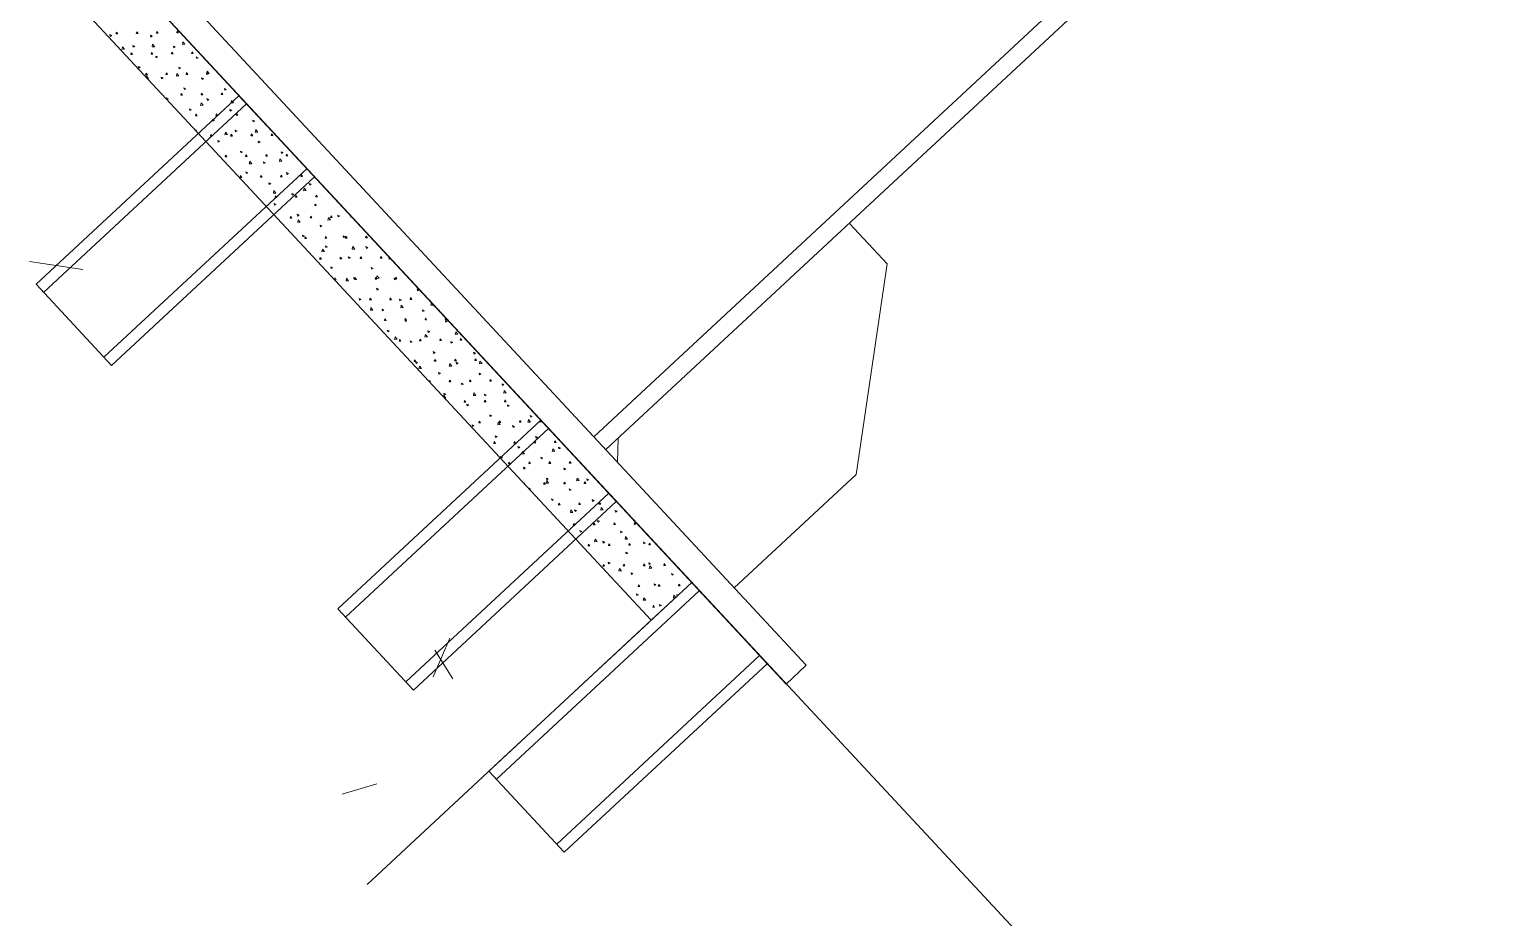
# Model space of a CAD drawing. Header units: metres. Extents: x 400488 to 400591, y 4543956 to 4544011.
# Drawn here: x 400497.495 to 400498.81, y 4543981.068 to 4543981.87 of the extents above; entities that cross this region are included whole.
import ezdxf

# ---------------------------------------------------------------- set-up
doc = ezdxf.new("R2010")
doc.units = ezdxf.units.M
doc.layers.add('Layer1', color=252, linetype='Continuous', lineweight=5)
doc.layers.add('Sev-uzun', color=100, linetype='Continuous', lineweight=5)

msp = doc.modelspace()

# ---------------------------------------------------------------- linework, layer by layer
at = {"layer": 'Layer1', "lineweight": 0}
for p, q in [((400518.3788, 4544000.4487), (400498.0043, 4543981.5017)), ((400518.3896, 4544000.437), (400498.0151, 4543981.4901))]:
    msp.add_line(p, q, dxfattribs=at)
at = {"layer": 'Sev-uzun', "color": 251, "ltscale": 5}
for p, q in [((400489.4381, 4543990.6767), (400500.1317, 4543979.1776)), ((400497.0042, 4543982.5772), (400498.1959, 4543981.2957)), ((400498.1776, 4543981.2786), (400496.9859, 4543982.5602)), ((400498.0925, 4543981.3702), (400497.071, 4543982.4686)), ((400497.0344, 4543982.4346), (400498.0559, 4543981.3361)), ((400497.0344, 4543982.4346), (400498.0559, 4543981.3361)), ((400497.5692, 4543981.8638), (400497.5674, 4543981.8646)), ((400497.5678, 4543981.863), (400497.5674, 4543981.8646)), ((400497.5692, 4543981.8638), (400497.5678, 4543981.863)), ((400497.5729, 4543981.8653), (400497.5733, 4543981.8668)), ((400497.5745, 4543981.8653), (400497.573, 4543981.8652)), ((400497.5745, 4543981.8653), (400497.5734, 4543981.8668)), ((400497.5912, 4543981.8655), (400497.5916, 4543981.8671)), ((400497.5928, 4543981.8655), (400497.5913, 4543981.8655)), ((400497.5928, 4543981.8655), (400497.5917, 4543981.8671)), ((400497.6057, 4543981.8631), (400497.604, 4543981.864)), ((400497.6044, 4543981.8624), (400497.604, 4543981.864)), ((400497.6057, 4543981.8632), (400497.6044, 4543981.8624)), ((400497.6056, 4543981.8535), (400497.606, 4543981.8559)), ((400497.6079, 4543981.8537), (400497.606, 4543981.8559)), ((400497.6095, 4543981.8658), (400497.6099, 4543981.8674)), ((400497.6111, 4543981.8658), (400497.6095, 4543981.8658)), ((400497.6111, 4543981.8658), (400497.6099, 4543981.8673)), ((400497.6278, 4543981.8661), (400497.6282, 4543981.8676)), ((400497.6293, 4543981.8661), (400497.6278, 4543981.8661)), ((400497.6293, 4543981.8661), (400497.6282, 4543981.8676)), ((400497.6329, 4543981.8557), (400497.6334, 4543981.8581)), ((400497.6352, 4543981.8559), (400497.6329, 4543981.8557)), ((400497.6352, 4543981.8559), (400497.6334, 4543981.8581)), ((400497.5782, 4543981.8513), (400497.5787, 4543981.8537)), ((400497.5805, 4543981.8515), (400497.5782, 4543981.8513)), ((400497.5805, 4543981.8515), (400497.5787, 4543981.8537)), ((400497.5863, 4543981.8467), (400497.5867, 4543981.8483)), ((400497.5879, 4543981.8467), (400497.5864, 4543981.8467)), ((400497.5879, 4543981.8467), (400497.5868, 4543981.8483)), ((400497.5898, 4543981.854), (400497.5881, 4543981.8549)), ((400497.5885, 4543981.8533), (400497.5881, 4543981.8549)), ((400497.5898, 4543981.8541), (400497.5885, 4543981.8533)), ((400497.6046, 4543981.847), (400497.605, 4543981.8486)), ((400497.6062, 4543981.847), (400497.6046, 4543981.847)), ((400497.6062, 4543981.847), (400497.605, 4543981.8485)), ((400497.6078, 4543981.8537), (400497.6056, 4543981.8535)), ((400497.6105, 4543981.8443), (400497.6088, 4543981.8451)), ((400497.6092, 4543981.8436), (400497.6088, 4543981.8451)), ((400497.6105, 4543981.8443), (400497.6092, 4543981.8436)), ((400497.6229, 4543981.8473), (400497.6233, 4543981.8488)), ((400497.6244, 4543981.8473), (400497.6229, 4543981.8473)), ((400497.6244, 4543981.8473), (400497.6233, 4543981.8488)), ((400497.6264, 4543981.8534), (400497.6247, 4543981.8542)), ((400497.6251, 4543981.8527), (400497.6247, 4543981.8542)), ((400497.6264, 4543981.8534), (400497.6251, 4543981.8527)), ((400497.6412, 4543981.8475), (400497.6416, 4543981.8491)), ((400497.6427, 4543981.8475), (400497.6412, 4543981.8475)), ((400497.6427, 4543981.8475), (400497.6416, 4543981.8491)), ((400497.6471, 4543981.8437), (400497.6454, 4543981.8445)), ((400497.6458, 4543981.843), (400497.6454, 4543981.8445)), ((400497.6471, 4543981.8437), (400497.6458, 4543981.843)), ((400497.5934, 4543981.8345), (400497.5929, 4543981.836)), ((400497.5947, 4543981.8352), (400497.593, 4543981.836)), ((400497.5947, 4543981.8352), (400497.5934, 4543981.8345)), ((400497.5997, 4543981.8282), (400497.6001, 4543981.8298)), ((400497.6013, 4543981.8282), (400497.6001, 4543981.8298)), ((400497.618, 4543981.8285), (400497.6184, 4543981.83)), ((400497.6195, 4543981.8285), (400497.6184, 4543981.83)), ((400497.6312, 4543981.8346), (400497.6295, 4543981.8354)), ((400497.6299, 4543981.8339), (400497.6295, 4543981.8354)), ((400497.6312, 4543981.8346), (400497.6299, 4543981.8339)), ((400497.6363, 4543981.8287), (400497.6367, 4543981.8303)), ((400497.6378, 4543981.8287), (400497.6367, 4543981.8303)), ((400497.6546, 4543981.829), (400497.655, 4543981.8306)), ((400497.6548, 4543981.8293), (400497.6552, 4543981.8317)), ((400497.6561, 4543981.829), (400497.655, 4543981.8306)), ((400497.6571, 4543981.8295), (400497.6553, 4543981.8317)), ((400497.6013, 4543981.8282), (400497.5997, 4543981.8282)), ((400497.6003, 4543981.826), (400497.6006, 4543981.8273)), ((400497.6024, 4543981.8251), (400497.6006, 4543981.8273)), ((400497.6024, 4543981.8251), (400497.6013, 4543981.825)), ((400497.6154, 4543981.8255), (400497.6136, 4543981.8263)), ((400497.614, 4543981.8248), (400497.6136, 4543981.8263)), ((400497.6154, 4543981.8255), (400497.614, 4543981.8248)), ((400497.6195, 4543981.8285), (400497.618, 4543981.8285)), ((400497.6274, 4543981.8271), (400497.6279, 4543981.8295)), ((400497.6297, 4543981.8273), (400497.6274, 4543981.8271)), ((400497.6297, 4543981.8273), (400497.6279, 4543981.8295)), ((400497.6361, 4543981.8158), (400497.6343, 4543981.8166)), ((400497.6347, 4543981.815), (400497.6343, 4543981.8166)), ((400497.6378, 4543981.8287), (400497.6363, 4543981.8287)), ((400497.6519, 4543981.8249), (400497.6502, 4543981.8257)), ((400497.6506, 4543981.8241), (400497.6502, 4543981.8257)), ((400497.6519, 4543981.8249), (400497.6506, 4543981.8241)), ((400497.6561, 4543981.829), (400497.6546, 4543981.829)), ((400497.6571, 4543981.8295), (400497.6548, 4543981.8293)), ((400497.5008, 4543981.6393), (400497.6839, 4543981.8095)), ((400497.6202, 4543981.8067), (400497.6185, 4543981.8075)), ((400497.6188, 4543981.8061), (400497.6185, 4543981.8075)), ((400497.6202, 4543981.8067), (400497.6189, 4543981.806)), ((400497.6314, 4543981.8099), (400497.6318, 4543981.8115)), ((400497.6329, 4543981.8099), (400497.6314, 4543981.8099)), ((400497.6329, 4543981.8099), (400497.6318, 4543981.8115)), ((400497.6361, 4543981.8158), (400497.6347, 4543981.815)), ((400497.6497, 4543981.8102), (400497.6501, 4543981.8118)), ((400497.6512, 4543981.8102), (400497.6497, 4543981.8102)), ((400497.6512, 4543981.8102), (400497.6501, 4543981.8118)), ((400497.6568, 4543981.8061), (400497.655, 4543981.8069)), ((400497.6554, 4543981.8053), (400497.655, 4543981.8069)), ((400497.6567, 4543981.8061), (400497.6554, 4543981.8053)), ((400497.6679, 4543981.8105), (400497.6684, 4543981.812)), ((400497.6695, 4543981.8105), (400497.668, 4543981.8105)), ((400497.6695, 4543981.8105), (400497.6684, 4543981.812)), ((400497.6726, 4543981.8152), (400497.6709, 4543981.816)), ((400497.6713, 4543981.8144), (400497.6709, 4543981.816)), ((400497.6726, 4543981.8152), (400497.6713, 4543981.8144)), ((400497.6767, 4543981.8029), (400497.6771, 4543981.8053)), ((400497.679, 4543981.8031), (400497.6771, 4543981.8053)), ((400497.6839, 4543981.8095), (400497.752, 4543981.7363)), ((400497.6907, 4543981.8022), (400497.5076, 4543981.632)), ((400497.6409, 4543981.797), (400497.6392, 4543981.7978)), ((400497.6396, 4543981.7962), (400497.6392, 4543981.7978)), ((400497.6409, 4543981.797), (400497.6396, 4543981.7962)), ((400497.6448, 4543981.7914), (400497.6452, 4543981.793)), ((400497.6463, 4543981.7914), (400497.6448, 4543981.7914)), ((400497.6463, 4543981.7914), (400497.6452, 4543981.793)), ((400497.6493, 4543981.8007), (400497.6498, 4543981.8031)), ((400497.6516, 4543981.8009), (400497.6493, 4543981.8007)), ((400497.6516, 4543981.8009), (400497.6498, 4543981.8031)), ((400497.663, 4543981.7917), (400497.6635, 4543981.7932)), ((400497.6646, 4543981.7917), (400497.6631, 4543981.7917)), ((400497.6646, 4543981.7917), (400497.6635, 4543981.7932)), ((400497.6774, 4543981.7964), (400497.6757, 4543981.7972)), ((400497.6761, 4543981.7956), (400497.6757, 4543981.7972)), ((400497.6774, 4543981.7964), (400497.6761, 4543981.7956)), ((400497.679, 4543981.8031), (400497.6767, 4543981.8029)), ((400497.6813, 4543981.7919), (400497.6817, 4543981.7935)), ((400497.6829, 4543981.7919), (400497.6814, 4543981.7919)), ((400497.6829, 4543981.7919), (400497.6818, 4543981.7935)), ((400497.6996, 4543981.7922), (400497.6997, 4543981.7925)), ((400497.7, 4543981.7922), (400497.6997, 4543981.7922)), ((400497.6457, 4543981.7782), (400497.6441, 4543981.7789)), ((400497.6457, 4543981.7782), (400497.6451, 4543981.7778)), ((400497.6616, 4543981.7873), (400497.6599, 4543981.7881)), ((400497.6603, 4543981.7865), (400497.6599, 4543981.7881)), ((400497.6616, 4543981.7873), (400497.6603, 4543981.7865)), ((400497.6809, 4543981.7768), (400497.6805, 4543981.7784)), ((400497.6823, 4543981.7775), (400497.6805, 4543981.7783)), ((400497.6823, 4543981.7775), (400497.6809, 4543981.7768)), ((400497.6968, 4543981.7859), (400497.6964, 4543981.7875)), ((400497.6981, 4543981.7866), (400497.6964, 4543981.7874)), ((400497.6981, 4543981.7866), (400497.6968, 4543981.7859)), ((400497.6986, 4543981.7765), (400497.699, 4543981.7789)), ((400497.7008, 4543981.7767), (400497.699, 4543981.7789)), ((400497.6581, 4543981.7729), (400497.6586, 4543981.7744)), ((400497.6597, 4543981.7729), (400497.6582, 4543981.7729)), ((400497.6597, 4543981.7729), (400497.6586, 4543981.7744)), ((400497.6651, 4543981.7677), (400497.6647, 4543981.7693)), ((400497.6664, 4543981.7684), (400497.6647, 4543981.7692)), ((400497.6664, 4543981.7684), (400497.6651, 4543981.7677)), ((400497.6712, 4543981.7743), (400497.6717, 4543981.7767)), ((400497.6735, 4543981.7745), (400497.6712, 4543981.7743)), ((400497.6735, 4543981.7745), (400497.6717, 4543981.7767)), ((400497.6764, 4543981.7731), (400497.6768, 4543981.7747)), ((400497.678, 4543981.7731), (400497.6765, 4543981.7731)), ((400497.678, 4543981.7731), (400497.6769, 4543981.7747)), ((400497.6947, 4543981.7734), (400497.6951, 4543981.775)), ((400497.6963, 4543981.7734), (400497.6948, 4543981.7734)), ((400497.6963, 4543981.7734), (400497.6952, 4543981.775)), ((400497.7008, 4543981.7767), (400497.6986, 4543981.7765)), ((400497.703, 4543981.7678), (400497.7012, 4543981.7686)), ((400497.7016, 4543981.7671), (400497.7012, 4543981.7686)), ((400497.703, 4543981.7678), (400497.7016, 4543981.7671)), ((400497.713, 4543981.7737), (400497.7134, 4543981.7752)), ((400497.7146, 4543981.7737), (400497.713, 4543981.7737)), ((400497.7146, 4543981.7737), (400497.7134, 4543981.7752)), ((400497.6715, 4543981.7543), (400497.6719, 4543981.7559)), ((400497.6731, 4543981.7543), (400497.6716, 4543981.7543)), ((400497.6731, 4543981.7543), (400497.672, 4543981.7559)), ((400497.6871, 4543981.7587), (400497.6854, 4543981.7595)), ((400497.6858, 4543981.758), (400497.6854, 4543981.7595)), ((400497.6871, 4543981.7587), (400497.6858, 4543981.758)), ((400497.6898, 4543981.7546), (400497.6902, 4543981.7562)), ((400497.6914, 4543981.7546), (400497.6899, 4543981.7546)), ((400497.6914, 4543981.7546), (400497.6903, 4543981.7562)), ((400497.7081, 4543981.7549), (400497.7085, 4543981.7564)), ((400497.7097, 4543981.7549), (400497.7081, 4543981.7549)), ((400497.7097, 4543981.7549), (400497.7085, 4543981.7564)), ((400497.7204, 4543981.7501), (400497.7209, 4543981.7525)), ((400497.7227, 4543981.7503), (400497.7209, 4543981.7525)), ((400497.7237, 4543981.7581), (400497.7219, 4543981.7589)), ((400497.7223, 4543981.7574), (400497.7219, 4543981.7589)), ((400497.7236, 4543981.7581), (400497.7223, 4543981.7574)), ((400497.7264, 4543981.7551), (400497.7268, 4543981.7567)), ((400497.7279, 4543981.7552), (400497.7264, 4543981.7551)), ((400497.7279, 4543981.7552), (400497.7268, 4543981.7567)), ((400497.5621, 4543981.5734), (400497.7452, 4543981.7436)), ((400497.6919, 4543981.7399), (400497.6902, 4543981.7407)), ((400497.6906, 4543981.7392), (400497.6902, 4543981.7407)), ((400497.6919, 4543981.7399), (400497.6906, 4543981.7392)), ((400497.6931, 4543981.7479), (400497.6936, 4543981.7503)), ((400497.6954, 4543981.7481), (400497.6931, 4543981.7479)), ((400497.6954, 4543981.7481), (400497.6936, 4543981.7503)), ((400497.7032, 4543981.7361), (400497.7036, 4543981.7376)), ((400497.7048, 4543981.7361), (400497.7036, 4543981.7376)), ((400497.7078, 4543981.749), (400497.7061, 4543981.7498)), ((400497.7065, 4543981.7483), (400497.7061, 4543981.7498)), ((400497.7078, 4543981.749), (400497.7065, 4543981.7483)), ((400497.7227, 4543981.7503), (400497.7204, 4543981.7501)), ((400497.7215, 4543981.7363), (400497.7219, 4543981.7379)), ((400497.723, 4543981.7364), (400497.7219, 4543981.7379)), ((400497.7285, 4543981.7393), (400497.7268, 4543981.7401)), ((400497.7272, 4543981.7385), (400497.7268, 4543981.7401)), ((400497.7285, 4543981.7393), (400497.7272, 4543981.7385)), ((400497.7398, 4543981.7366), (400497.7402, 4543981.7382)), ((400497.7413, 4543981.7366), (400497.7402, 4543981.7382)), ((400497.752, 4543981.7363), (400497.5689, 4543981.5661)), ((400497.6849, 4543981.7358), (400497.6853, 4543981.7374)), ((400497.6865, 4543981.7358), (400497.685, 4543981.7358)), ((400497.6865, 4543981.7358), (400497.6854, 4543981.7374)), ((400497.7048, 4543981.7361), (400497.7032, 4543981.7361)), ((400497.7126, 4543981.7302), (400497.7109, 4543981.731)), ((400497.7113, 4543981.7294), (400497.7109, 4543981.731)), ((400497.7126, 4543981.7302), (400497.7113, 4543981.7294)), ((400497.723, 4543981.7364), (400497.7215, 4543981.7363)), ((400497.7413, 4543981.7366), (400497.7398, 4543981.7366)), ((400497.7423, 4543981.7237), (400497.7428, 4543981.7261)), ((400497.7446, 4543981.7239), (400497.7428, 4543981.7261)), ((400497.7478, 4543981.7288), (400497.7474, 4543981.7304)), ((400497.7492, 4543981.7296), (400497.7475, 4543981.7304)), ((400497.7492, 4543981.7296), (400497.7478, 4543981.7288)), ((400497.715, 4543981.7215), (400497.7154, 4543981.7239)), ((400497.7173, 4543981.7217), (400497.715, 4543981.7215)), ((400497.7173, 4543981.7217), (400497.7154, 4543981.7239)), ((400497.7174, 4543981.7114), (400497.7157, 4543981.7122)), ((400497.7161, 4543981.7106), (400497.7157, 4543981.7122)), ((400497.7174, 4543981.7114), (400497.7161, 4543981.7106)), ((400497.7166, 4543981.7175), (400497.717, 4543981.7191)), ((400497.7181, 4543981.7176), (400497.7166, 4543981.7175)), ((400497.7181, 4543981.7176), (400497.717, 4543981.7191)), ((400497.7333, 4543981.7205), (400497.7316, 4543981.7213)), ((400497.732, 4543981.7197), (400497.7316, 4543981.7213)), ((400497.7333, 4543981.7205), (400497.732, 4543981.7197)), ((400497.7349, 4543981.7178), (400497.7353, 4543981.7194)), ((400497.7364, 4543981.7178), (400497.7349, 4543981.7178)), ((400497.7364, 4543981.7178), (400497.7353, 4543981.7194)), ((400497.7446, 4543981.7239), (400497.7423, 4543981.7237)), ((400497.754, 4543981.7107), (400497.7523, 4543981.7116)), ((400497.7527, 4543981.71), (400497.7523, 4543981.7116)), ((400497.7532, 4543981.7181), (400497.7536, 4543981.7196)), ((400497.7547, 4543981.7181), (400497.7532, 4543981.7181)), ((400497.7547, 4543981.7181), (400497.7536, 4543981.7196)), ((400497.73, 4543981.699), (400497.7304, 4543981.7006)), ((400497.7315, 4543981.699), (400497.73, 4543981.699)), ((400497.7315, 4543981.699), (400497.7304, 4543981.7006)), ((400497.7381, 4543981.7016), (400497.7364, 4543981.7025)), ((400497.7368, 4543981.7009), (400497.7364, 4543981.7025)), ((400497.7381, 4543981.7017), (400497.7368, 4543981.7009)), ((400497.7483, 4543981.6993), (400497.7487, 4543981.7008)), ((400497.7498, 4543981.6993), (400497.7483, 4543981.6993)), ((400497.7498, 4543981.6993), (400497.7487, 4543981.7008)), ((400497.754, 4543981.7108), (400497.7527, 4543981.71)), ((400497.7642, 4543981.6973), (400497.7647, 4543981.6997)), ((400497.7665, 4543981.6975), (400497.7647, 4543981.6997)), ((400497.7665, 4543981.6995), (400497.767, 4543981.7011)), ((400497.7681, 4543981.6996), (400497.7666, 4543981.6995)), ((400497.7681, 4543981.6996), (400497.767, 4543981.7011)), ((400497.7747, 4543981.701), (400497.773, 4543981.7018)), ((400497.7734, 4543981.7003), (400497.773, 4543981.7018)), ((400497.7747, 4543981.701), (400497.7734, 4543981.7003)), ((400497.7848, 4543981.6998), (400497.7851, 4543981.7007)), ((400497.7859, 4543981.6998), (400497.7849, 4543981.6998)), ((400497.7369, 4543981.6951), (400497.7373, 4543981.6975)), ((400497.7391, 4543981.6953), (400497.7369, 4543981.6951)), ((400497.7392, 4543981.6953), (400497.7373, 4543981.6975)), ((400497.7588, 4543981.6919), (400497.7571, 4543981.6927)), ((400497.7575, 4543981.6912), (400497.7571, 4543981.6927)), ((400497.7588, 4543981.6919), (400497.7575, 4543981.6912)), ((400497.7665, 4543981.6975), (400497.7642, 4543981.6973)), ((400497.7941, 4543981.6906), (400497.7939, 4543981.6913)), ((400497.7944, 4543981.6907), (400497.7941, 4543981.6906)), ((400498.2689, 4543981.6577), (400498.2349, 4543981.6943)), ((400497.743, 4543981.6828), (400497.7412, 4543981.6836)), ((400497.7416, 4543981.6821), (400497.7412, 4543981.6836)), ((400497.743, 4543981.6828), (400497.7416, 4543981.6821)), ((400497.7434, 4543981.6805), (400497.7438, 4543981.682)), ((400497.7449, 4543981.6805), (400497.7434, 4543981.6805)), ((400497.7449, 4543981.6805), (400497.7438, 4543981.682)), ((400497.7616, 4543981.6807), (400497.7621, 4543981.6823)), ((400497.7632, 4543981.6808), (400497.7617, 4543981.6807)), ((400497.7637, 4543981.6731), (400497.7619, 4543981.6739)), ((400497.7623, 4543981.6724), (400497.7619, 4543981.6739)), ((400497.7632, 4543981.6808), (400497.7621, 4543981.6823)), ((400497.7637, 4543981.6731), (400497.7623, 4543981.6724)), ((400497.7795, 4543981.6822), (400497.7778, 4543981.683)), ((400497.7782, 4543981.6815), (400497.7778, 4543981.683)), ((400497.7795, 4543981.6822), (400497.7782, 4543981.6815)), ((400497.7799, 4543981.681), (400497.7803, 4543981.6826)), ((400497.7815, 4543981.681), (400497.78, 4543981.681)), ((400497.7815, 4543981.681), (400497.7804, 4543981.6826)), ((400497.7861, 4543981.6709), (400497.7865, 4543981.6733)), ((400497.7884, 4543981.6711), (400497.7866, 4543981.6733)), ((400497.7982, 4543981.6813), (400497.7986, 4543981.6829)), ((400497.7998, 4543981.6813), (400497.7983, 4543981.6813)), ((400497.8002, 4543981.6725), (400497.7985, 4543981.6733)), ((400497.7989, 4543981.6717), (400497.7985, 4543981.6733)), ((400497.7998, 4543981.6813), (400497.7987, 4543981.6828)), ((400497.8002, 4543981.6725), (400497.7989, 4543981.6717)), ((400497.543, 4543981.6526), (400497.495, 4543981.6599)), ((400497.7567, 4543981.6619), (400497.7572, 4543981.6635)), ((400497.7583, 4543981.662), (400497.7568, 4543981.6619)), ((400497.7583, 4543981.662), (400497.7572, 4543981.6635)), ((400497.7588, 4543981.6687), (400497.7592, 4543981.6711)), ((400497.761, 4543981.6689), (400497.7588, 4543981.6687)), ((400497.761, 4543981.6689), (400497.7592, 4543981.6711)), ((400497.775, 4543981.6622), (400497.7754, 4543981.6638)), ((400497.7766, 4543981.6622), (400497.7751, 4543981.6622)), ((400497.7766, 4543981.6622), (400497.7755, 4543981.6638)), ((400497.7844, 4543981.6634), (400497.7826, 4543981.6642)), ((400497.783, 4543981.6626), (400497.7826, 4543981.6642)), ((400497.7843, 4543981.6634), (400497.783, 4543981.6626)), ((400497.7884, 4543981.6711), (400497.7861, 4543981.6709)), ((400497.7933, 4543981.6625), (400497.7937, 4543981.6641)), ((400497.7949, 4543981.6625), (400497.7934, 4543981.6625)), ((400497.7949, 4543981.6625), (400497.7938, 4543981.664)), ((400497.8116, 4543981.6628), (400497.812, 4543981.6643)), ((400497.8132, 4543981.6628), (400497.8116, 4543981.6627)), ((400497.8132, 4543981.6628), (400497.812, 4543981.6643)), ((400497.82, 4543981.6632), (400497.8192, 4543981.6636)), ((400497.8196, 4543981.662), (400497.8192, 4543981.6636)), ((400497.8205, 4543981.6626), (400497.8196, 4543981.662)), ((400497.7685, 4543981.6543), (400497.7668, 4543981.6551)), ((400497.7672, 4543981.6535), (400497.7668, 4543981.6551)), ((400497.7685, 4543981.6543), (400497.7672, 4543981.6535)), ((400497.805, 4543981.6537), (400497.8033, 4543981.6545)), ((400497.8037, 4543981.6529), (400497.8033, 4543981.6545)), ((400497.805, 4543981.6537), (400497.8037, 4543981.6529)), ((400497.8067, 4543981.644), (400497.8071, 4543981.6455)), ((400497.8083, 4543981.644), (400497.8071, 4543981.6455)), ((400497.808, 4543981.6445), (400497.8084, 4543981.6469)), ((400497.8103, 4543981.6447), (400497.8084, 4543981.6469)), ((400497.825, 4543981.6442), (400497.8254, 4543981.6458)), ((400497.8265, 4543981.6442), (400497.8254, 4543981.6458)), ((400498.2408, 4543981.4677), (400498.2689, 4543981.6577)), ((400497.5689, 4543981.5661), (400497.5008, 4543981.6393)), ((400497.7701, 4543981.6434), (400497.7705, 4543981.645)), ((400497.7717, 4543981.6434), (400497.7702, 4543981.6434)), ((400497.7717, 4543981.6434), (400497.7706, 4543981.645)), ((400497.7806, 4543981.6423), (400497.7811, 4543981.6447)), ((400497.7829, 4543981.6425), (400497.7806, 4543981.6423)), ((400497.7829, 4543981.6425), (400497.7811, 4543981.6447)), ((400497.7879, 4543981.6438), (400497.7874, 4543981.6454)), ((400497.7892, 4543981.6446), (400497.7875, 4543981.6454)), ((400497.7892, 4543981.6446), (400497.7879, 4543981.6438)), ((400497.7884, 4543981.6437), (400497.7888, 4543981.6453)), ((400497.79, 4543981.6437), (400497.7885, 4543981.6437)), ((400497.79, 4543981.6437), (400497.7889, 4543981.6452)), ((400497.8083, 4543981.644), (400497.8067, 4543981.6439)), ((400497.8103, 4543981.6447), (400497.808, 4543981.6445)), ((400497.8099, 4543981.6348), (400497.8081, 4543981.6357)), ((400497.8085, 4543981.6341), (400497.8081, 4543981.6357)), ((400497.8099, 4543981.6349), (400497.8085, 4543981.6341)), ((400497.8257, 4543981.6439), (400497.824, 4543981.6448)), ((400497.8244, 4543981.6432), (400497.824, 4543981.6448)), ((400497.8257, 4543981.644), (400497.8244, 4543981.6432)), ((400497.8265, 4543981.6442), (400497.825, 4543981.6442)), ((400497.8451, 4543981.6335), (400497.8447, 4543981.6351)), ((400497.8464, 4543981.6342), (400497.8447, 4543981.635)), ((400497.8464, 4543981.6342), (400497.8451, 4543981.6335)), ((400497.794, 4543981.6257), (400497.7923, 4543981.6266)), ((400497.7927, 4543981.625), (400497.7923, 4543981.6266)), ((400497.794, 4543981.6258), (400497.7927, 4543981.625)), ((400497.8018, 4543981.6252), (400497.8022, 4543981.6267)), ((400497.8034, 4543981.6252), (400497.8018, 4543981.6251)), ((400497.8034, 4543981.6252), (400497.8022, 4543981.6267)), ((400497.8201, 4543981.6254), (400497.8205, 4543981.627)), ((400497.8216, 4543981.6254), (400497.8201, 4543981.6254)), ((400497.8216, 4543981.6254), (400497.8205, 4543981.627)), ((400497.8292, 4543981.6244), (400497.8288, 4543981.626)), ((400497.8306, 4543981.6251), (400497.8288, 4543981.6259)), ((400497.8306, 4543981.6251), (400497.8292, 4543981.6244)), ((400497.8299, 4543981.6182), (400497.8303, 4543981.6205)), ((400497.8321, 4543981.6183), (400497.8303, 4543981.6205)), ((400497.8384, 4543981.6257), (400497.8388, 4543981.6273)), ((400497.8399, 4543981.6257), (400497.8384, 4543981.6257)), ((400497.8399, 4543981.6257), (400497.8388, 4543981.6273)), ((400497.8572, 4543981.6204), (400497.8576, 4543981.6227)), ((400497.8595, 4543981.6206), (400497.8572, 4543981.6204)), ((400497.8595, 4543981.6206), (400497.8584, 4543981.6219)), ((400497.8025, 4543981.6159), (400497.803, 4543981.6183)), ((400497.8048, 4543981.6161), (400497.8025, 4543981.6159)), ((400497.8048, 4543981.6161), (400497.803, 4543981.6183)), ((400497.8134, 4543981.6153), (400497.813, 4543981.6169)), ((400497.8147, 4543981.616), (400497.813, 4543981.6168)), ((400497.8147, 4543981.616), (400497.8134, 4543981.6153)), ((400497.8152, 4543981.6066), (400497.8156, 4543981.6082)), ((400497.8167, 4543981.6066), (400497.8152, 4543981.6066)), ((400497.8167, 4543981.6066), (400497.8156, 4543981.6082)), ((400497.8321, 4543981.6183), (400497.8299, 4543981.6181)), ((400497.8335, 4543981.6069), (400497.8339, 4543981.6085)), ((400497.835, 4543981.6069), (400497.8335, 4543981.6069)), ((400497.8354, 4543981.6063), (400497.8337, 4543981.6071)), ((400497.8341, 4543981.6056), (400497.8337, 4543981.6071)), ((400497.835, 4543981.6069), (400497.8339, 4543981.6085)), ((400497.8354, 4543981.6063), (400497.8341, 4543981.6056)), ((400497.8513, 4543981.6154), (400497.8495, 4543981.6162)), ((400497.8499, 4543981.6147), (400497.8495, 4543981.6162)), ((400497.8512, 4543981.6154), (400497.8499, 4543981.6147)), ((400497.8518, 4543981.6072), (400497.8522, 4543981.6087)), ((400497.8533, 4543981.6072), (400497.8518, 4543981.6072)), ((400497.8533, 4543981.6072), (400497.8522, 4543981.6087)), ((400497.87, 4543981.6074), (400497.8704, 4543981.6089)), ((400497.8716, 4543981.6074), (400497.8701, 4543981.6074)), ((400497.8719, 4543981.6057), (400497.8702, 4543981.6065)), ((400497.8706, 4543981.605), (400497.8702, 4543981.6065)), ((400497.8716, 4543981.6074), (400497.8708, 4543981.6085)), ((400497.8195, 4543981.5972), (400497.8178, 4543981.598)), ((400497.8182, 4543981.5965), (400497.8178, 4543981.598)), ((400497.8195, 4543981.5972), (400497.8182, 4543981.5965)), ((400497.8517, 4543981.5918), (400497.8522, 4543981.5941)), ((400497.854, 4543981.5919), (400497.8522, 4543981.5941)), ((400497.8561, 4543981.5966), (400497.8544, 4543981.5974)), ((400497.8548, 4543981.5959), (400497.8544, 4543981.5974)), ((400497.8561, 4543981.5966), (400497.8548, 4543981.5959)), ((400497.8719, 4543981.6057), (400497.8706, 4543981.605)), ((400497.8791, 4543981.594), (400497.8795, 4543981.5964)), ((400497.8814, 4543981.5942), (400497.8791, 4543981.594)), ((400497.8814, 4543981.5942), (400497.8795, 4543981.5964)), ((400497.8244, 4543981.5895), (400497.8249, 4543981.5919)), ((400497.8267, 4543981.5897), (400497.8244, 4543981.5895)), ((400497.8267, 4543981.5897), (400497.8249, 4543981.5919)), ((400497.8286, 4543981.5881), (400497.829, 4543981.5897)), ((400497.8301, 4543981.5881), (400497.8286, 4543981.5881)), ((400497.8301, 4543981.5881), (400497.829, 4543981.5897)), ((400497.8402, 4543981.5875), (400497.8385, 4543981.5883)), ((400497.8389, 4543981.5868), (400497.8385, 4543981.5883)), ((400497.8402, 4543981.5875), (400497.8389, 4543981.5868)), ((400497.8469, 4543981.5884), (400497.8473, 4543981.5899)), ((400497.8484, 4543981.5884), (400497.8469, 4543981.5884)), ((400497.8484, 4543981.5884), (400497.8473, 4543981.5899)), ((400497.854, 4543981.5919), (400497.8517, 4543981.5917)), ((400497.8651, 4543981.5886), (400497.8656, 4543981.5902)), ((400497.8667, 4543981.5886), (400497.8652, 4543981.5886)), ((400497.8667, 4543981.5886), (400497.8656, 4543981.5902)), ((400497.8768, 4543981.5869), (400497.875, 4543981.5877)), ((400497.8754, 4543981.5861), (400497.875, 4543981.5877)), ((400497.8768, 4543981.5869), (400497.8754, 4543981.5861)), ((400497.8834, 4543981.5889), (400497.8838, 4543981.5905)), ((400497.885, 4543981.5889), (400497.8835, 4543981.5889)), ((400497.885, 4543981.5889), (400497.8839, 4543981.5905)), ((400497.842, 4543981.5696), (400497.8424, 4543981.5711)), ((400497.8435, 4543981.5696), (400497.842, 4543981.5696)), ((400497.8435, 4543981.5696), (400497.8424, 4543981.5711)), ((400497.845, 4543981.5687), (400497.8433, 4543981.5695)), ((400497.8437, 4543981.5679), (400497.8433, 4543981.5695)), ((400497.845, 4543981.5687), (400497.8437, 4543981.5679)), ((400497.8609, 4543981.5778), (400497.8592, 4543981.5786)), ((400497.8596, 4543981.577), (400497.8592, 4543981.5786)), ((400497.8609, 4543981.5778), (400497.8596, 4543981.577)), ((400497.8602, 4543981.5698), (400497.8607, 4543981.5714)), ((400497.8618, 4543981.5698), (400497.8603, 4543981.5698)), ((400497.8618, 4543981.5698), (400497.8607, 4543981.5714)), ((400497.8736, 4543981.5654), (400497.8741, 4543981.5677)), ((400497.8759, 4543981.5655), (400497.8741, 4543981.5677)), ((400497.8785, 4543981.5701), (400497.8789, 4543981.5717)), ((400497.8801, 4543981.5701), (400497.8786, 4543981.5701)), ((400497.8801, 4543981.5701), (400497.879, 4543981.5717)), ((400497.8816, 4543981.5681), (400497.8799, 4543981.5689)), ((400497.8803, 4543981.5673), (400497.8799, 4543981.5689)), ((400497.8816, 4543981.5681), (400497.8803, 4543981.5673)), ((400497.8975, 4543981.5772), (400497.8957, 4543981.578)), ((400497.8961, 4543981.5764), (400497.8957, 4543981.578)), ((400497.8975, 4543981.5772), (400497.8961, 4543981.5764)), ((400497.8968, 4543981.5704), (400497.8972, 4543981.5719)), ((400497.8984, 4543981.5704), (400497.8969, 4543981.5704)), ((400497.8984, 4543981.5704), (400497.8973, 4543981.5719)), ((400497.901, 4543981.5676), (400497.9014, 4543981.57)), ((400497.9032, 4543981.5678), (400497.901, 4543981.5676)), ((400497.9033, 4543981.5678), (400497.9014, 4543981.57)), ((400497.8463, 4543981.5631), (400497.8467, 4543981.5655)), ((400497.8486, 4543981.5633), (400497.8463, 4543981.5631)), ((400497.8486, 4543981.5633), (400497.8467, 4543981.5655)), ((400497.8657, 4543981.559), (400497.864, 4543981.5598)), ((400497.8644, 4543981.5582), (400497.864, 4543981.5598)), ((400497.8657, 4543981.559), (400497.8644, 4543981.5582)), ((400497.8759, 4543981.5655), (400497.8736, 4543981.5653)), ((400497.901, 4543981.5576), (400497.9006, 4543981.5592)), ((400497.9023, 4543981.5583), (400497.9006, 4543981.5591)), ((400497.9023, 4543981.5584), (400497.901, 4543981.5576)), ((400497.9102, 4543981.5518), (400497.9106, 4543981.5534)), ((400497.9118, 4543981.5518), (400497.9106, 4543981.5534)), ((400497.8555, 4543981.5516), (400497.8558, 4543981.5526)), ((400497.8569, 4543981.551), (400497.8558, 4543981.5526)), ((400497.8569, 4543981.551), (400497.856, 4543981.551)), ((400497.8692, 4543981.5394), (400497.8688, 4543981.541)), ((400497.8706, 4543981.5401), (400497.8688, 4543981.5409)), ((400497.8736, 4543981.5513), (400497.874, 4543981.5529)), ((400497.8752, 4543981.5513), (400497.8737, 4543981.5513)), ((400497.8752, 4543981.5513), (400497.8741, 4543981.5529)), ((400497.8851, 4543981.5485), (400497.8847, 4543981.5501)), ((400497.8864, 4543981.5492), (400497.8847, 4543981.55)), ((400497.8864, 4543981.5493), (400497.8851, 4543981.5485)), ((400497.8919, 4543981.5516), (400497.8923, 4543981.5531)), ((400497.8935, 4543981.5516), (400497.892, 4543981.5516)), ((400497.8935, 4543981.5516), (400497.8924, 4543981.5531)), ((400497.8955, 4543981.539), (400497.896, 4543981.5413)), ((400497.8978, 4543981.5391), (400497.896, 4543981.5413)), ((400497.9071, 4543981.5395), (400497.9054, 4543981.5403)), ((400497.9058, 4543981.5388), (400497.9054, 4543981.5403)), ((400497.9118, 4543981.5518), (400497.9102, 4543981.5518)), ((400497.923, 4543981.5486), (400497.9213, 4543981.5494)), ((400497.9217, 4543981.5479), (400497.9213, 4543981.5494)), ((400497.923, 4543981.5486), (400497.9217, 4543981.5479)), ((400497.9229, 4543981.5412), (400497.9233, 4543981.5436)), ((400497.9251, 4543981.5414), (400497.9229, 4543981.5412)), ((400497.9251, 4543981.5414), (400497.9233, 4543981.5436)), ((400497.8684, 4543981.5377), (400497.8686, 4543981.5391)), ((400497.8705, 4543981.5369), (400497.8686, 4543981.5391)), ((400497.8706, 4543981.5402), (400497.8692, 4543981.5394)), ((400497.8705, 4543981.5369), (400497.8692, 4543981.5368)), ((400497.887, 4543981.5328), (400497.8874, 4543981.5343)), ((400497.8886, 4543981.5328), (400497.8871, 4543981.5328)), ((400497.8886, 4543981.5328), (400497.8875, 4543981.5343)), ((400497.8913, 4543981.5304), (400497.8895, 4543981.5312)), ((400497.8899, 4543981.5297), (400497.8895, 4543981.5312)), ((400497.8913, 4543981.5304), (400497.8899, 4543981.5297)), ((400497.8978, 4543981.5391), (400497.8955, 4543981.5389)), ((400497.9053, 4543981.533), (400497.9057, 4543981.5346)), ((400497.9069, 4543981.5331), (400497.9053, 4543981.533)), ((400497.9069, 4543981.5331), (400497.9057, 4543981.5346)), ((400497.9071, 4543981.5395), (400497.9058, 4543981.5388)), ((400497.9236, 4543981.5333), (400497.924, 4543981.5349)), ((400497.9251, 4543981.5333), (400497.9236, 4543981.5333)), ((400497.9251, 4543981.5333), (400497.924, 4543981.5349)), ((400497.9278, 4543981.5298), (400497.9261, 4543981.5306)), ((400497.9265, 4543981.5291), (400497.9261, 4543981.5306)), ((400497.9278, 4543981.5298), (400497.9265, 4543981.5291)), ((400497.7732, 4543981.3464), (400497.9563, 4543981.5166)), ((400497.9004, 4543981.5142), (400497.9008, 4543981.5158)), ((400497.902, 4543981.5143), (400497.9004, 4543981.5142)), ((400497.902, 4543981.5143), (400497.9008, 4543981.5158)), ((400497.912, 4543981.5207), (400497.9102, 4543981.5215)), ((400497.9106, 4543981.52), (400497.9102, 4543981.5215)), ((400497.9119, 4543981.5207), (400497.9106, 4543981.52)), ((400497.9174, 4543981.5126), (400497.9179, 4543981.5149)), ((400497.9197, 4543981.5127), (400497.9179, 4543981.5149)), ((400497.9187, 4543981.5145), (400497.9191, 4543981.5161)), ((400497.9202, 4543981.5145), (400497.9187, 4543981.5145)), ((400497.9202, 4543981.5145), (400497.9191, 4543981.5161)), ((400497.937, 4543981.5148), (400497.9374, 4543981.5163)), ((400497.9385, 4543981.5148), (400497.937, 4543981.5148)), ((400497.9385, 4543981.5148), (400497.9374, 4543981.5163)), ((400497.9447, 4543981.5148), (400497.9452, 4543981.5172)), ((400497.947, 4543981.515), (400497.9447, 4543981.5148)), ((400497.947, 4543981.515), (400497.9452, 4543981.5172)), ((400497.9485, 4543981.5201), (400497.9468, 4543981.5209)), ((400497.9472, 4543981.5193), (400497.9468, 4543981.5209)), ((400497.9485, 4543981.5201), (400497.9472, 4543981.5193)), ((400497.9553, 4543981.515), (400497.9557, 4543981.5166)), ((400497.9568, 4543981.5151), (400497.9553, 4543981.515)), ((400497.9568, 4543981.5151), (400497.9557, 4543981.5166)), ((400497.9563, 4543981.5166), (400498.0244, 4543981.4434)), ((400497.9631, 4543981.5093), (400497.78, 4543981.339)), ((400497.8961, 4543981.5116), (400497.8944, 4543981.5124)), ((400497.8948, 4543981.5109), (400497.8944, 4543981.5124)), ((400497.8961, 4543981.5116), (400497.8948, 4543981.5109)), ((400497.9155, 4543981.5011), (400497.915, 4543981.5027)), ((400497.9168, 4543981.5019), (400497.9151, 4543981.5027)), ((400497.9168, 4543981.5019), (400497.9155, 4543981.5011)), ((400497.9197, 4543981.5127), (400497.9174, 4543981.5125)), ((400497.9326, 4543981.511), (400497.9309, 4543981.5118)), ((400497.9313, 4543981.5102), (400497.9309, 4543981.5118)), ((400497.9326, 4543981.511), (400497.9313, 4543981.5102)), ((400497.9533, 4543981.5013), (400497.9516, 4543981.5021)), ((400497.952, 4543981.5005), (400497.9516, 4543981.5021)), ((400497.9533, 4543981.5013), (400497.952, 4543981.5005)), ((400497.9138, 4543981.4957), (400497.9142, 4543981.4973)), ((400497.9153, 4543981.4957), (400497.9138, 4543981.4957)), ((400497.9153, 4543981.4957), (400497.9142, 4543981.4973)), ((400497.9321, 4543981.496), (400497.9325, 4543981.4975)), ((400497.9336, 4543981.496), (400497.9321, 4543981.496)), ((400497.9336, 4543981.496), (400497.9325, 4543981.4975)), ((400497.9375, 4543981.4922), (400497.9357, 4543981.493)), ((400497.9361, 4543981.4914), (400497.9357, 4543981.493)), ((400497.9375, 4543981.4922), (400497.9361, 4543981.4914)), ((400497.9393, 4543981.4862), (400497.9397, 4543981.4885)), ((400497.9416, 4543981.4863), (400497.9397, 4543981.4885)), ((400497.9504, 4543981.4962), (400497.9508, 4543981.4978)), ((400497.9519, 4543981.4963), (400497.9504, 4543981.4962)), ((400497.9519, 4543981.4963), (400497.9508, 4543981.4978)), ((400497.9666, 4543981.4884), (400497.9671, 4543981.4908)), ((400497.9689, 4543981.4886), (400497.9666, 4543981.4884)), ((400497.9689, 4543981.4886), (400497.9671, 4543981.4908)), ((400497.9686, 4543981.4965), (400497.9691, 4543981.4981)), ((400497.9702, 4543981.4965), (400497.9687, 4543981.4965)), ((400497.9702, 4543981.4965), (400497.9691, 4543981.4981)), ((400497.974, 4543981.4915), (400497.9723, 4543981.4924)), ((400497.9727, 4543981.4908), (400497.9723, 4543981.4924)), ((400497.974, 4543981.4916), (400497.9727, 4543981.4908)), ((400498.0262, 4543981.5002), (400498.0254, 4543981.479)), ((400497.9216, 4543981.4831), (400497.9199, 4543981.4839)), ((400497.9203, 4543981.4823), (400497.9199, 4543981.4839)), ((400497.9216, 4543981.4831), (400497.9203, 4543981.4823)), ((400497.9272, 4543981.4772), (400497.9276, 4543981.4787)), ((400497.9287, 4543981.4772), (400497.9272, 4543981.4772)), ((400497.9287, 4543981.4772), (400497.9276, 4543981.4787)), ((400497.9416, 4543981.4863), (400497.9393, 4543981.4861)), ((400497.9455, 4543981.4774), (400497.9459, 4543981.479)), ((400497.947, 4543981.4775), (400497.9455, 4543981.4774)), ((400497.947, 4543981.4775), (400497.9459, 4543981.479)), ((400497.9582, 4543981.4824), (400497.9564, 4543981.4833)), ((400497.9568, 4543981.4817), (400497.9564, 4543981.4833)), ((400497.9582, 4543981.4825), (400497.9568, 4543981.4817)), ((400497.9637, 4543981.4777), (400497.9642, 4543981.4793)), ((400497.9653, 4543981.4777), (400497.9638, 4543981.4777)), ((400497.9653, 4543981.4777), (400497.9642, 4543981.4793)), ((400497.982, 4543981.478), (400497.9824, 4543981.4795)), ((400497.9836, 4543981.478), (400497.9821, 4543981.478)), ((400497.9836, 4543981.478), (400497.9825, 4543981.4795)), ((400497.9423, 4543981.4733), (400497.9406, 4543981.4742)), ((400497.941, 4543981.4726), (400497.9406, 4543981.4742)), ((400497.9423, 4543981.4734), (400497.941, 4543981.4726)), ((400497.9612, 4543981.4598), (400497.9616, 4543981.4621)), ((400497.9617, 4543981.4629), (400497.9613, 4543981.4645)), ((400497.963, 4543981.4636), (400497.9613, 4543981.4644)), ((400497.9634, 4543981.4599), (400497.9616, 4543981.4621)), ((400497.963, 4543981.4636), (400497.9617, 4543981.4629)), ((400497.9775, 4543981.472), (400497.9771, 4543981.4736)), ((400497.9789, 4543981.4727), (400497.9771, 4543981.4735)), ((400497.9788, 4543981.4727), (400497.9775, 4543981.472)), ((400497.9885, 4543981.462), (400497.989, 4543981.4644)), ((400497.9908, 4543981.4622), (400497.9885, 4543981.462)), ((400497.9908, 4543981.4622), (400497.989, 4543981.4644)), ((400497.9995, 4543981.463), (400497.9978, 4543981.4638)), ((400497.9982, 4543981.4623), (400497.9978, 4543981.4638)), ((400497.9995, 4543981.463), (400497.9982, 4543981.4623)), ((400498.1309, 4543981.3655), (400498.2408, 4543981.4677)), ((400497.8345, 4543981.2805), (400498.0176, 4543981.4507)), ((400497.9409, 4543981.4598), (400497.941, 4543981.4602)), ((400497.9421, 4543981.4587), (400497.941, 4543981.4602)), ((400497.9421, 4543981.4587), (400497.9419, 4543981.4587)), ((400497.9456, 4543981.4547), (400497.9454, 4543981.4554)), ((400497.9471, 4543981.4545), (400497.9454, 4543981.4553)), ((400497.9471, 4543981.4545), (400497.9462, 4543981.454)), ((400497.9588, 4543981.4589), (400497.9593, 4543981.4605)), ((400497.9604, 4543981.4589), (400497.9589, 4543981.4589)), ((400497.9604, 4543981.4589), (400497.9593, 4543981.4605)), ((400497.9634, 4543981.4599), (400497.9612, 4543981.4597)), ((400497.9771, 4543981.4592), (400497.9775, 4543981.4607)), ((400497.9787, 4543981.4592), (400497.9772, 4543981.4592)), ((400497.9787, 4543981.4592), (400497.9776, 4543981.4607)), ((400497.9837, 4543981.4539), (400497.982, 4543981.4547)), ((400497.9824, 4543981.4532), (400497.982, 4543981.4547)), ((400497.9837, 4543981.4539), (400497.9824, 4543981.4532)), ((400497.9954, 4543981.4594), (400497.9958, 4543981.461)), ((400497.997, 4543981.4595), (400497.9955, 4543981.4594)), ((400497.997, 4543981.4595), (400497.9959, 4543981.461)), ((400498.0244, 4543981.4434), (400497.8413, 4543981.2731)), ((400497.9678, 4543981.4448), (400497.9661, 4543981.4456)), ((400497.9665, 4543981.4441), (400497.9661, 4543981.4456)), ((400497.9678, 4543981.4448), (400497.9665, 4543981.4441)), ((400497.9722, 4543981.4404), (400497.9726, 4543981.4419)), ((400497.9738, 4543981.4404), (400497.9723, 4543981.4404)), ((400497.9738, 4543981.4404), (400497.9727, 4543981.4419)), ((400497.983, 4543981.4334), (400497.9835, 4543981.4357)), ((400497.9853, 4543981.4335), (400497.9835, 4543981.4357)), ((400497.9885, 4543981.4351), (400497.9868, 4543981.4359)), ((400497.9872, 4543981.4343), (400497.9868, 4543981.4359)), ((400497.9885, 4543981.4351), (400497.9872, 4543981.4343)), ((400497.9905, 4543981.4406), (400497.9909, 4543981.4422)), ((400497.9921, 4543981.4407), (400497.9906, 4543981.4406)), ((400497.9921, 4543981.4407), (400497.991, 4543981.4422)), ((400498.0044, 4543981.4442), (400498.0026, 4543981.445)), ((400498.003, 4543981.4434), (400498.0026, 4543981.445)), ((400498.0044, 4543981.4442), (400498.003, 4543981.4434)), ((400498.0088, 4543981.4409), (400498.0092, 4543981.4425)), ((400498.0104, 4543981.4409), (400498.0088, 4543981.4409)), ((400498.0104, 4543981.4409), (400498.0092, 4543981.4425)), ((400498.0104, 4543981.4356), (400498.0108, 4543981.438)), ((400498.0127, 4543981.4358), (400498.0104, 4543981.4356)), ((400498.0127, 4543981.4358), (400498.0108, 4543981.438)), ((400498.0251, 4543981.4345), (400498.0233, 4543981.4353)), ((400498.0237, 4543981.4337), (400498.0233, 4543981.4353)), ((400497.9726, 4543981.426), (400497.972, 4543981.4263)), ((400497.9726, 4543981.426), (400497.9724, 4543981.4259)), ((400497.9853, 4543981.4335), (400497.983, 4543981.4333)), ((400497.9856, 4543981.4218), (400497.986, 4543981.4234)), ((400497.9872, 4543981.4219), (400497.9857, 4543981.4218)), ((400497.9872, 4543981.4219), (400497.9861, 4543981.4234)), ((400498.0039, 4543981.4221), (400498.0043, 4543981.4237)), ((400498.0055, 4543981.4221), (400498.0039, 4543981.4221)), ((400498.0055, 4543981.4221), (400498.0043, 4543981.4237)), ((400498.0092, 4543981.4254), (400498.0075, 4543981.4262)), ((400498.0079, 4543981.4246), (400498.0075, 4543981.4262)), ((400498.0092, 4543981.4254), (400498.0079, 4543981.4246)), ((400498.0222, 4543981.4224), (400498.0226, 4543981.424)), ((400498.0237, 4543981.4224), (400498.0222, 4543981.4224)), ((400498.0237, 4543981.4224), (400498.0226, 4543981.4239)), ((400498.0251, 4543981.4345), (400498.0237, 4543981.4337)), ((400498.0405, 4543981.4227), (400498.0409, 4543981.4242)), ((400498.042, 4543981.4227), (400498.0405, 4543981.4226)), ((400498.042, 4543981.4227), (400498.0409, 4543981.4242)), ((400497.9933, 4543981.4163), (400497.9916, 4543981.4171)), ((400497.992, 4543981.4155), (400497.9916, 4543981.4171)), ((400497.9933, 4543981.4163), (400497.992, 4543981.4155)), ((400498.0049, 4543981.407), (400498.0054, 4543981.4093)), ((400498.0072, 4543981.4071), (400498.0054, 4543981.4093)), ((400498.0299, 4543981.4157), (400498.0282, 4543981.4165)), ((400498.0286, 4543981.4149), (400498.0282, 4543981.4165)), ((400498.0299, 4543981.4157), (400498.0286, 4543981.4149)), ((400498.0323, 4543981.4092), (400498.0327, 4543981.4116)), ((400498.0346, 4543981.4094), (400498.0323, 4543981.4092)), ((400498.0346, 4543981.4094), (400498.0327, 4543981.4116)), ((400497.999, 4543981.4033), (400497.9994, 4543981.4049)), ((400498.0006, 4543981.4033), (400497.999, 4543981.4033)), ((400498.0006, 4543981.4033), (400497.9994, 4543981.4049)), ((400498.0072, 4543981.4071), (400498.0049, 4543981.4069)), ((400498.014, 4543981.4066), (400498.0123, 4543981.4074)), ((400498.0127, 4543981.4058), (400498.0123, 4543981.4074)), ((400498.014, 4543981.4066), (400498.0127, 4543981.4058)), ((400498.0173, 4543981.4036), (400498.0177, 4543981.4052)), ((400498.0188, 4543981.4036), (400498.0173, 4543981.4036)), ((400498.0188, 4543981.4036), (400498.0177, 4543981.4051)), ((400498.0334, 4543981.3961), (400498.033, 4543981.3977)), ((400498.0347, 4543981.3968), (400498.033, 4543981.3976)), ((400498.0347, 4543981.3969), (400498.0334, 4543981.3961)), ((400498.0356, 4543981.4039), (400498.036, 4543981.4054)), ((400498.0371, 4543981.4039), (400498.0356, 4543981.4038)), ((400498.0371, 4543981.4039), (400498.036, 4543981.4054)), ((400498.0493, 4543981.4052), (400498.0489, 4543981.4068)), ((400498.0506, 4543981.4059), (400498.0489, 4543981.4067)), ((400498.0506, 4543981.406), (400498.0493, 4543981.4052)), ((400498.0539, 4543981.4041), (400498.0543, 4543981.4057)), ((400498.0554, 4543981.4041), (400498.0539, 4543981.4041)), ((400498.0554, 4543981.4041), (400498.0543, 4543981.4057)), ((400498.0124, 4543981.3848), (400498.0128, 4543981.3864)), ((400498.0139, 4543981.3848), (400498.0124, 4543981.3848)), ((400498.0139, 4543981.3848), (400498.0128, 4543981.3863)), ((400498.0175, 4543981.387), (400498.0171, 4543981.3886)), ((400498.0189, 4543981.3877), (400498.0171, 4543981.3885)), ((400498.0189, 4543981.3878), (400498.0175, 4543981.387)), ((400498.0268, 4543981.3806), (400498.0273, 4543981.3829)), ((400498.0291, 4543981.3807), (400498.0273, 4543981.3829)), ((400498.0307, 4543981.3851), (400498.0311, 4543981.3866)), ((400498.0322, 4543981.3851), (400498.0307, 4543981.385)), ((400498.0322, 4543981.3851), (400498.0311, 4543981.3866)), ((400498.049, 4543981.3853), (400498.0494, 4543981.3869)), ((400498.0505, 4543981.3853), (400498.049, 4543981.3853)), ((400498.0505, 4543981.3853), (400498.0494, 4543981.3869)), ((400498.0554, 4543981.3871), (400498.0537, 4543981.3879)), ((400498.0541, 4543981.3864), (400498.0537, 4543981.3879)), ((400498.0554, 4543981.3871), (400498.0541, 4543981.3864)), ((400498.0542, 4543981.3828), (400498.0546, 4543981.3852)), ((400498.0564, 4543981.383), (400498.0542, 4543981.3828)), ((400498.0564, 4543981.383), (400498.0546, 4543981.3852)), ((400498.0672, 4543981.3856), (400498.0677, 4543981.3872)), ((400498.0688, 4543981.3856), (400498.0673, 4543981.3856)), ((400498.0688, 4543981.3856), (400498.0677, 4543981.3872)), ((400497.9094, 4543981.1999), (400498.0925, 4543981.3702)), ((400498.0291, 4543981.3807), (400498.0268, 4543981.3805)), ((400498.0395, 4543981.378), (400498.0378, 4543981.3788)), ((400498.0382, 4543981.3773), (400498.0378, 4543981.3788)), ((400498.0395, 4543981.378), (400498.0382, 4543981.3773)), ((400498.0559, 4543981.3361), (400498.0925, 4543981.3702)), ((400498.0761, 4543981.3774), (400498.0744, 4543981.3782)), ((400498.0748, 4543981.3767), (400498.0744, 4543981.3782)), ((400498.0761, 4543981.3774), (400498.0748, 4543981.3767)), ((400498.0925, 4543981.3702), (400498.1606, 4543981.2969)), ((400498.0993, 4543981.3628), (400497.9162, 4543981.1926)), ((400498.043, 4543981.3585), (400498.0426, 4543981.36)), ((400498.0444, 4543981.3592), (400498.0427, 4543981.36)), ((400498.0444, 4543981.3592), (400498.043, 4543981.3585)), ((400498.0441, 4543981.3665), (400498.0445, 4543981.3681)), ((400498.0456, 4543981.3665), (400498.0441, 4543981.3665)), ((400498.0456, 4543981.3665), (400498.0445, 4543981.3681)), ((400498.0487, 4543981.3542), (400498.0492, 4543981.3565)), ((400498.051, 4543981.3543), (400498.0492, 4543981.3565)), ((400498.0602, 4543981.3683), (400498.0585, 4543981.3691)), ((400498.0589, 4543981.3676), (400498.0585, 4543981.3691)), ((400498.0602, 4543981.3683), (400498.0589, 4543981.3676)), ((400498.0623, 4543981.3668), (400498.0628, 4543981.3684)), ((400498.0639, 4543981.3668), (400498.0624, 4543981.3668)), ((400498.0639, 4543981.3668), (400498.0628, 4543981.3684)), ((400498.076, 4543981.3564), (400498.0765, 4543981.3588)), ((400498.0778, 4543981.3565), (400498.076, 4543981.3564)), ((400498.0781, 4543981.3568), (400498.0765, 4543981.3588)), ((400498.0803, 4543981.3589), (400498.0792, 4543981.3594)), ((400498.0795, 4543981.3581), (400498.0792, 4543981.3594)), ((400498.0806, 4543981.3671), (400498.081, 4543981.3686)), ((400498.0822, 4543981.3671), (400498.0807, 4543981.3671)), ((400498.0822, 4543981.3671), (400498.0811, 4543981.3686)), ((400497.8413, 4543981.2731), (400497.7732, 4543981.3464)), ((400498.051, 4543981.3543), (400498.0487, 4543981.3542)), ((400498.0574, 4543981.348), (400498.0579, 4543981.3496)), ((400498.059, 4543981.348), (400498.0575, 4543981.348)), ((400498.059, 4543981.348), (400498.0579, 4543981.3496)), ((400498.0651, 4543981.3495), (400498.0633, 4543981.3503)), ((400498.0637, 4543981.3487), (400498.0633, 4543981.3503)), ((400498.0651, 4543981.3495), (400498.0637, 4543981.3487)), ((400498.0559, 4543981.3361), (400497.7996, 4543981.0978)), ((400497.8742, 4543981.3201), (400497.8593, 4543981.285)), ((400497.8608, 4543981.3091), (400497.8769, 4543981.2833)), ((400497.9707, 4543981.134), (400498.1538, 4543981.3043)), ((400498.1606, 4543981.2969), (400497.9775, 4543981.1267)), ((400498.1959, 4543981.2957), (400498.1776, 4543981.2786)), ((400497.9775, 4543981.1267), (400497.9094, 4543981.1999)), ((400497.8082, 4543981.1885), (400497.7771, 4543981.1793))]:
    msp.add_line(p, q, dxfattribs=at)

doc.saveas('drawing.dxf')
